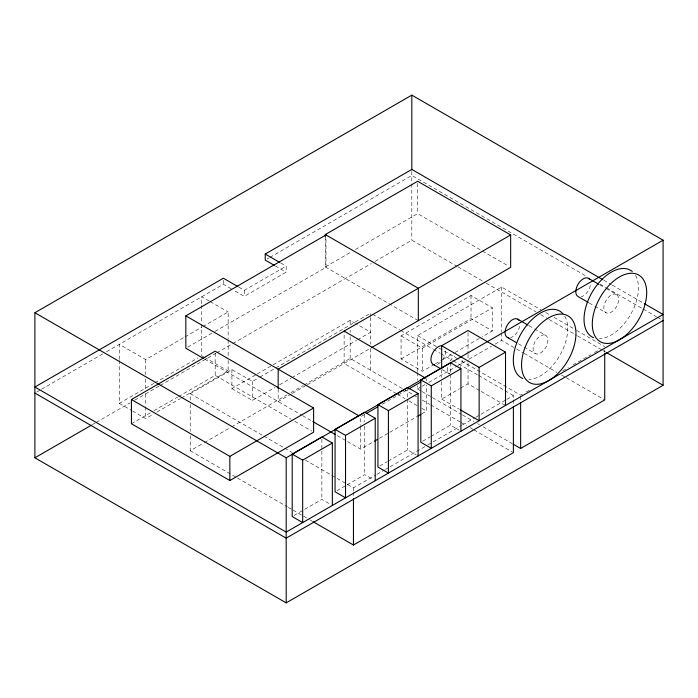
<?xml version="1.0" encoding="UTF-8"?>
<svg xmlns="http://www.w3.org/2000/svg" width="698" height="698" viewBox="0 0 698 698"><rect width="100%" height="100%" fill="white"/><g stroke="black" fill="none" stroke-linecap="round" stroke-linejoin="round"><path stroke-width="0.52" stroke-dasharray="3.49 2.62" d="M36.785 391.988L40.554 389.807M41.496 389.266L102.746 353.903M106.515 351.731L223.36 284.269L232.46 289.522M267.107 259.01L268.992 257.928M269.925 257.379L411.82 175.46L586.87 276.521M238.838 287.157L244.3 290.316L286.171 266.139L286.171 272.185L244.3 296.362L233.376 290.054M119.323 359.357L119.323 344.332L145.699 359.566L184.115 337.387M185.049 336.846L201.914 327.118M202.848 326.577L228.141 311.971L228.141 338.8M325.303 236.727L325.303 266.933L351.679 251.708M355.448 249.526L417.631 213.632L481.524 250.512M187.718 347.159L214.05 331.951M214.993 331.41L325.983 267.334L325.983 237.119M119.323 360.43L119.323 403.357L153.979 383.342M154.921 382.801L198.014 357.926M92.38 424.62L95.207 422.988M96.15 422.447L130.072 402.859M134.784 400.137L159.284 385.994M160.226 385.453L215.822 353.354M216.764 352.813L231.841 344.105M232.783 343.564L371.301 263.591M375.07 261.41L411.82 240.191L456.998 266.278M131.425 423.721L150.253 412.858M154.014 410.677L177.545 397.101M178.487 396.551L215.185 375.367L291.11 419.193M132.507 410.974L145.699 418.591L153.194 414.263M156.945 412.099L180.363 398.575M181.297 398.035L228.141 370.987L228.141 358.118M190.222 400.111L190.222 393.646L231.911 369.574L252.423 381.413L258.993 377.627M231.911 369.574L231.911 388.611L256.314 374.529M257.248 373.988L272.264 365.316M273.206 364.775L350.152 320.347L354.82 323.034M259.935 377.077L274.942 368.413M275.885 367.872L370.664 313.149L370.664 316.325M231.911 388.611L252.423 400.451L274.942 387.451M279.636 384.746L290.9 378.237M291.834 377.697L356.591 340.319M357.524 339.778L370.664 332.187L355.744 323.575M190.222 435.674L190.222 450.76L203.388 443.16M204.331 442.619L230.672 427.403M231.614 426.862L287.122 394.815M290.883 392.642L303.115 385.584M304.058 385.043L350.152 358.423L402.589 388.699M291.363 393.942L278.17 401.551L278.17 388.611M292.305 393.393L306.431 385.235M307.373 384.694L370.42 348.293M434.549 364.295L422.421 371.292L401.062 358.964L401.062 335.886L471.028 295.49L492.387 307.818L492.387 330.904L482.126 336.829M417.517 371.528L417.517 335.633L501.609 287.079L540.985 309.816M401.062 358.964L471.028 318.567L492.387 330.904M401.062 335.886L422.421 348.215L492.387 307.818M435.482 363.754L442.017 359.985M442.942 359.444L454.145 352.987M455.07 352.446L481.192 337.361M364.382 414.612L360.613 416.785L360.613 425.414M382.277 404.273L406.777 390.13M417.195 389.126L421.252 386.779M422.185 386.238L424.986 384.624M428.729 382.469L456.754 366.284M457.687 365.743L465.165 361.424M468.899 359.269L491.331 346.321M495.065 344.166L501.609 340.388L515.665 348.511M441.66 381.658L441.66 399.064L459.554 388.725M460.497 388.184L468.035 383.83L480.215 390.863M347.491 441.581L360.613 449.154L374.747 440.996M379.45 438.274L388.873 432.83M389.816 432.289L417.142 416.514M421.854 413.792L426.565 411.078L426.565 385.183M294.05 515.473L321.874 499.41L330.599 504.445M336.925 490.72L346.199 485.363M347.124 484.831L364.749 474.657L373.474 479.692M379.791 465.967L387.216 461.683M388.14 461.151L407.615 449.905L416.34 454.939M422.665 441.223L430.081 436.939M431.006 436.398L450.48 425.152L459.205 430.195M331.751 475.355L353.45 487.885L376.03 474.849M376.972 474.308L384.502 469.963M385.436 469.422L389.205 467.25M390.147 466.7L426.836 445.525M427.778 444.975L461.64 425.422M462.582 424.881L474.815 417.823M475.757 417.273L505.858 399.893M506.8 399.352L513.388 395.548L513.388 398.785M522.514 394.091L520.638 395.173L458.769 359.444M526.248 391.936L530.916 389.24M562.684 370.891L568.294 367.654M572.962 364.958L590.717 354.715M594.452 352.551L598.195 350.396M603.805 280.264L611.335 284.61M612.277 285.15L643.338 303.08M600.044 284.13L605.69 287.393M606.632 287.934L642.396 308.586M643.338 309.127L656.513 316.735M657.455 317.276L661.215 319.448M599.678 284.793L605.279 288.03M606.213 288.571L616.491 294.504A10.496 6.055 -60 0 1 613.167 310.758A10.496 6.055 -60 0 1 604.075 305.515A10.496 6.055 -60 0 1 616.491 294.504M589.182 302.967L593.85 305.663M594.783 306.204L605.995 312.678M482.466 251.062L508.772 266.243M545.67 312.521L550.356 315.226M554.107 317.389L575.667 329.84M576.609 330.381L604.73 346.618M457.932 266.819L485.223 282.577M486.166 283.118L536.047 311.919M540.758 314.632L548.279 318.977M549.221 319.527L576.513 335.284M577.455 335.825L601.929 349.951M602.871 350.492L605.69 352.124M528.944 325.634L533.612 328.33M534.546 328.871L545.757 335.345A10.496 6.055 -60 0 1 542.433 351.6A10.496 6.055 -60 0 1 533.342 346.348A10.496 6.055 -60 0 1 545.757 335.345M518.448 343.809L523.116 346.505M524.05 347.046L535.261 353.52M516.607 349.052L523.168 352.839M524.102 353.38L556.917 372.322M561.602 375.035L565.354 377.199M566.296 377.74L604.73 399.928M325.303 266.933L418.32 320.644M417.517 335.633L438.143 347.534M439.077 348.075L457.827 358.903M372.54 314.231L399.771 329.953M400.713 330.494L432.638 348.93M433.571 349.471L440.15 353.267M441.084 353.807L452.356 360.316M453.29 360.857L477.702 374.948M478.645 375.489L504 390.13M504.933 390.671L513.388 395.548M280.709 262.989L286.171 266.139M275.248 265.877L286.171 272.185M481.158 391.404L505.518 405.468M442.27 369.643L449.599 373.875A10.496 6.055 -60 0 1 447.68 366.712M441.66 399.064L459.459 409.342M421.269 391.107L417.517 388.934L417.517 385.671M422.203 391.648L431.582 397.057M432.516 397.598L461.579 414.376M462.512 414.917L473.768 421.418M477.519 423.581L479.395 424.663M483.138 426.827L512.201 443.605M403.531 389.24L412.919 394.658M413.853 395.208L416.671 396.83M422.307 400.085L429.82 404.421M430.762 404.962L459.869 421.767M460.802 422.307L466.439 425.562M470.199 427.726L473.008 429.357M473.951 429.898L512.445 452.121M396.586 393.768L344.123 363.475L344.123 331.114M397.52 394.309L405.014 398.637M408.766 400.8L417.195 405.669M421.88 408.374L426.565 411.078M209.295 301.091L201.757 296.737L201.757 304.249M210.238 301.632L228.141 311.971M203.642 356.844L201.757 355.762L201.757 324.64M204.584 357.393L228.141 370.987M204.68 359.13L301.588 415.074M302.531 415.615L311.893 421.025M337.186 435.631L346.557 441.04M294.861 421.365L311.736 431.102M190.222 393.646L262.876 435.596M263.818 436.137L283.632 447.575M284.575 448.125L292.122 452.479M305.331 460.104L330.808 474.815M119.323 403.357L131.564 410.424M190.222 450.76L236.456 477.458M237.399 477.999L287.401 506.87M288.344 507.42L292.122 509.592M293.064 510.142L302.504 515.586M303.447 516.136L309.109 519.399M310.052 519.949L311.936 521.04M604.73 349.881L604.73 352.062M520.638 396.255L520.638 401.699M513.388 399.858L513.388 405.25M501.609 287.079L501.609 331.69M501.609 332.772L501.609 340.388M471.028 295.49L471.028 318.567M468.035 332.693L468.035 353.371M468.035 354.453L468.035 362.07M468.035 363.161L468.035 383.83M450.48 362.707L450.48 373.474M450.48 374.547L450.48 425.152M441.66 369.687L441.66 377.304M426.565 378.709L426.565 380.864M422.421 348.215L422.421 371.292M417.631 183.417L417.631 213.632M417.517 372.619L417.517 380.236M411.82 171.429L411.82 182.815M411.82 183.897L411.82 240.191M407.615 387.46L407.615 398.226M407.615 399.3L407.615 449.905M370.664 317.381L370.664 344.158M370.664 348.511L370.664 370.263M364.749 414.359L364.749 421.897M364.749 426.208L364.749 474.657M360.613 426.495L360.613 449.154M353.45 487.885L353.45 491.122M353.45 492.195L353.45 497.587M350.152 320.347L350.152 325.783M350.152 330.137L350.152 332.318M350.152 336.663L350.152 358.423M321.874 439.112L321.874 449.878M321.874 450.952L321.874 499.41M252.423 381.413L252.423 400.451M244.3 290.316L244.3 296.362M228.141 339.874L228.141 357.044M223.36 280.238L223.36 284.269M215.185 353.284L215.185 375.367M201.757 305.323L201.757 323.567M190.222 404.421L190.222 431.364M145.699 359.566L145.699 374.59M145.699 378.883L145.699 389.615M145.699 393.908L145.699 405.713M145.699 406.786L145.699 418.591M462.268 360.508A10.496 6.055 -60 0 1 460.095 367.82M450.079 360.979A10.496 6.055 -60 0 1 454.843 356.224M445.778 350.989A10.496 6.055 -60 0 1 442.07 360.552M440.281 362.437A10.496 6.055 -60 0 1 436.442 364.653M519.652 326.324A10.496 6.055 -60 0 1 510.561 337.631M564.761 316.185A38.477 22.214 -60 0 1 559.988 355.116A38.477 22.214 -60 0 1 528.787 379.546M590.386 285.491A10.496 6.055 -60 0 1 581.294 296.79M635.494 275.344A38.477 22.214 -60 0 1 630.722 314.274A38.477 22.214 -60 0 1 599.521 338.713"/><path stroke-width="1.05" d="M34.9 312.73L411.82 95.12L663.1 240.191L663.1 385.27L286.18 602.88L34.9 457.809L34.9 312.73L286.18 457.809L663.1 240.191M274.331 265.353L265.231 260.092L265.231 254.046L411.82 169.413L602.871 279.715M325.303 236.727L325.303 234.572L417.631 181.262L510.657 234.964L510.657 267.334L371.362 347.752M203.737 358.58L185.834 348.25L185.834 315.88L325.983 234.964M131.425 399.544L215.185 351.181L313.603 408.007L313.603 432.184L229.843 480.547L131.425 423.721L131.425 399.544L229.843 456.361L313.603 408.007M34.9 457.809L91.438 425.169M510.657 234.964L278.17 369.19L278.17 388.611M441.66 368.596L441.66 345.754L468.035 330.52L505.518 352.158L505.518 405.468M332.344 443.003L302.67 460.139L302.67 522.584L292.2 516.537L292.2 454.093L321.874 436.957L332.344 443.003L332.344 505.448M375.219 418.25L345.536 435.386L345.536 497.831L335.066 491.793L335.066 429.34L364.749 412.204L375.219 418.25L375.219 480.704M418.085 393.506L388.411 410.633L388.411 473.087L377.941 467.041L377.941 404.596L407.615 387.46L418.085 393.506L418.085 455.951M460.95 368.753L431.277 385.889L431.277 448.334L420.807 442.288L420.807 379.843L450.48 362.707L460.95 368.753L460.95 431.198M366.267 413.521L377.566 406.995M408.662 389.039L420.911 381.972M441.66 345.754L479.142 367.392L505.518 352.158M374.747 440.996L377.566 439.356M418.085 415.973L420.911 414.342M663.1 320.539L286.18 538.149L34.9 393.079M312.879 521.581L353.45 545.007L513.388 452.67L513.388 406.323M513.143 444.146L520.638 448.482L604.73 399.928L604.73 353.144M644.28 303.621L663.1 314.493L286.18 532.103L34.9 387.032L223.36 278.223L237.931 286.634M588.458 278.319L598.736 284.252M588.248 302.435L577.97 296.493A10.496 6.055 -60 0 1 578.694 283.222A10.496 6.055 -60 0 1 589.644 279.418M606.632 352.665L663.1 385.27M517.733 319.161L528.002 325.094M507.237 337.335L516.581 342.727M325.303 234.572L418.32 288.274L418.32 320.644M265.231 254.046L279.793 262.457M433.109 364.356L440.438 368.588M344.123 331.114L425.623 378.168M420.807 379.843L431.277 385.889M460.401 409.883L479.142 420.702L479.142 367.392M377.941 404.596L388.411 410.633M185.834 315.88L358.737 415.703M335.066 429.34L345.536 435.386M312.835 421.566L335.319 434.549M292.2 454.093L302.67 460.139M520.638 402.781L520.638 448.482M411.82 95.12L411.82 169.823M353.45 498.669L353.45 545.007M286.18 457.809L286.18 602.88M229.843 456.361L229.843 480.547M434.645 364.836A10.496 6.055 -60 0 1 431.931 354.697A10.496 6.055 -60 0 1 442.07 345.711M508.772 337.806A10.496 6.055 -60 0 1 507.237 325.216A10.496 6.055 -60 0 1 518.911 320.251M522.837 378.517A38.477 22.214 -60 0 1 522.313 331.585A38.477 22.214 -60 0 1 562.937 313.699M593.57 337.675A38.477 22.214 -60 0 1 592.183 292.174A38.477 22.214 -60 0 1 632.248 271.496M550.879 379.284A38.477 22.214 -60 0 0 571.182 318.463A38.477 22.214 -60 0 0 524.207 349.829A38.477 22.214 -60 0 0 550.879 379.284M621.613 338.443A38.477 22.214 -60 0 0 641.916 277.621A38.477 22.214 -60 0 0 594.94 308.987A38.477 22.214 -60 0 0 621.613 338.443"/></g></svg>
